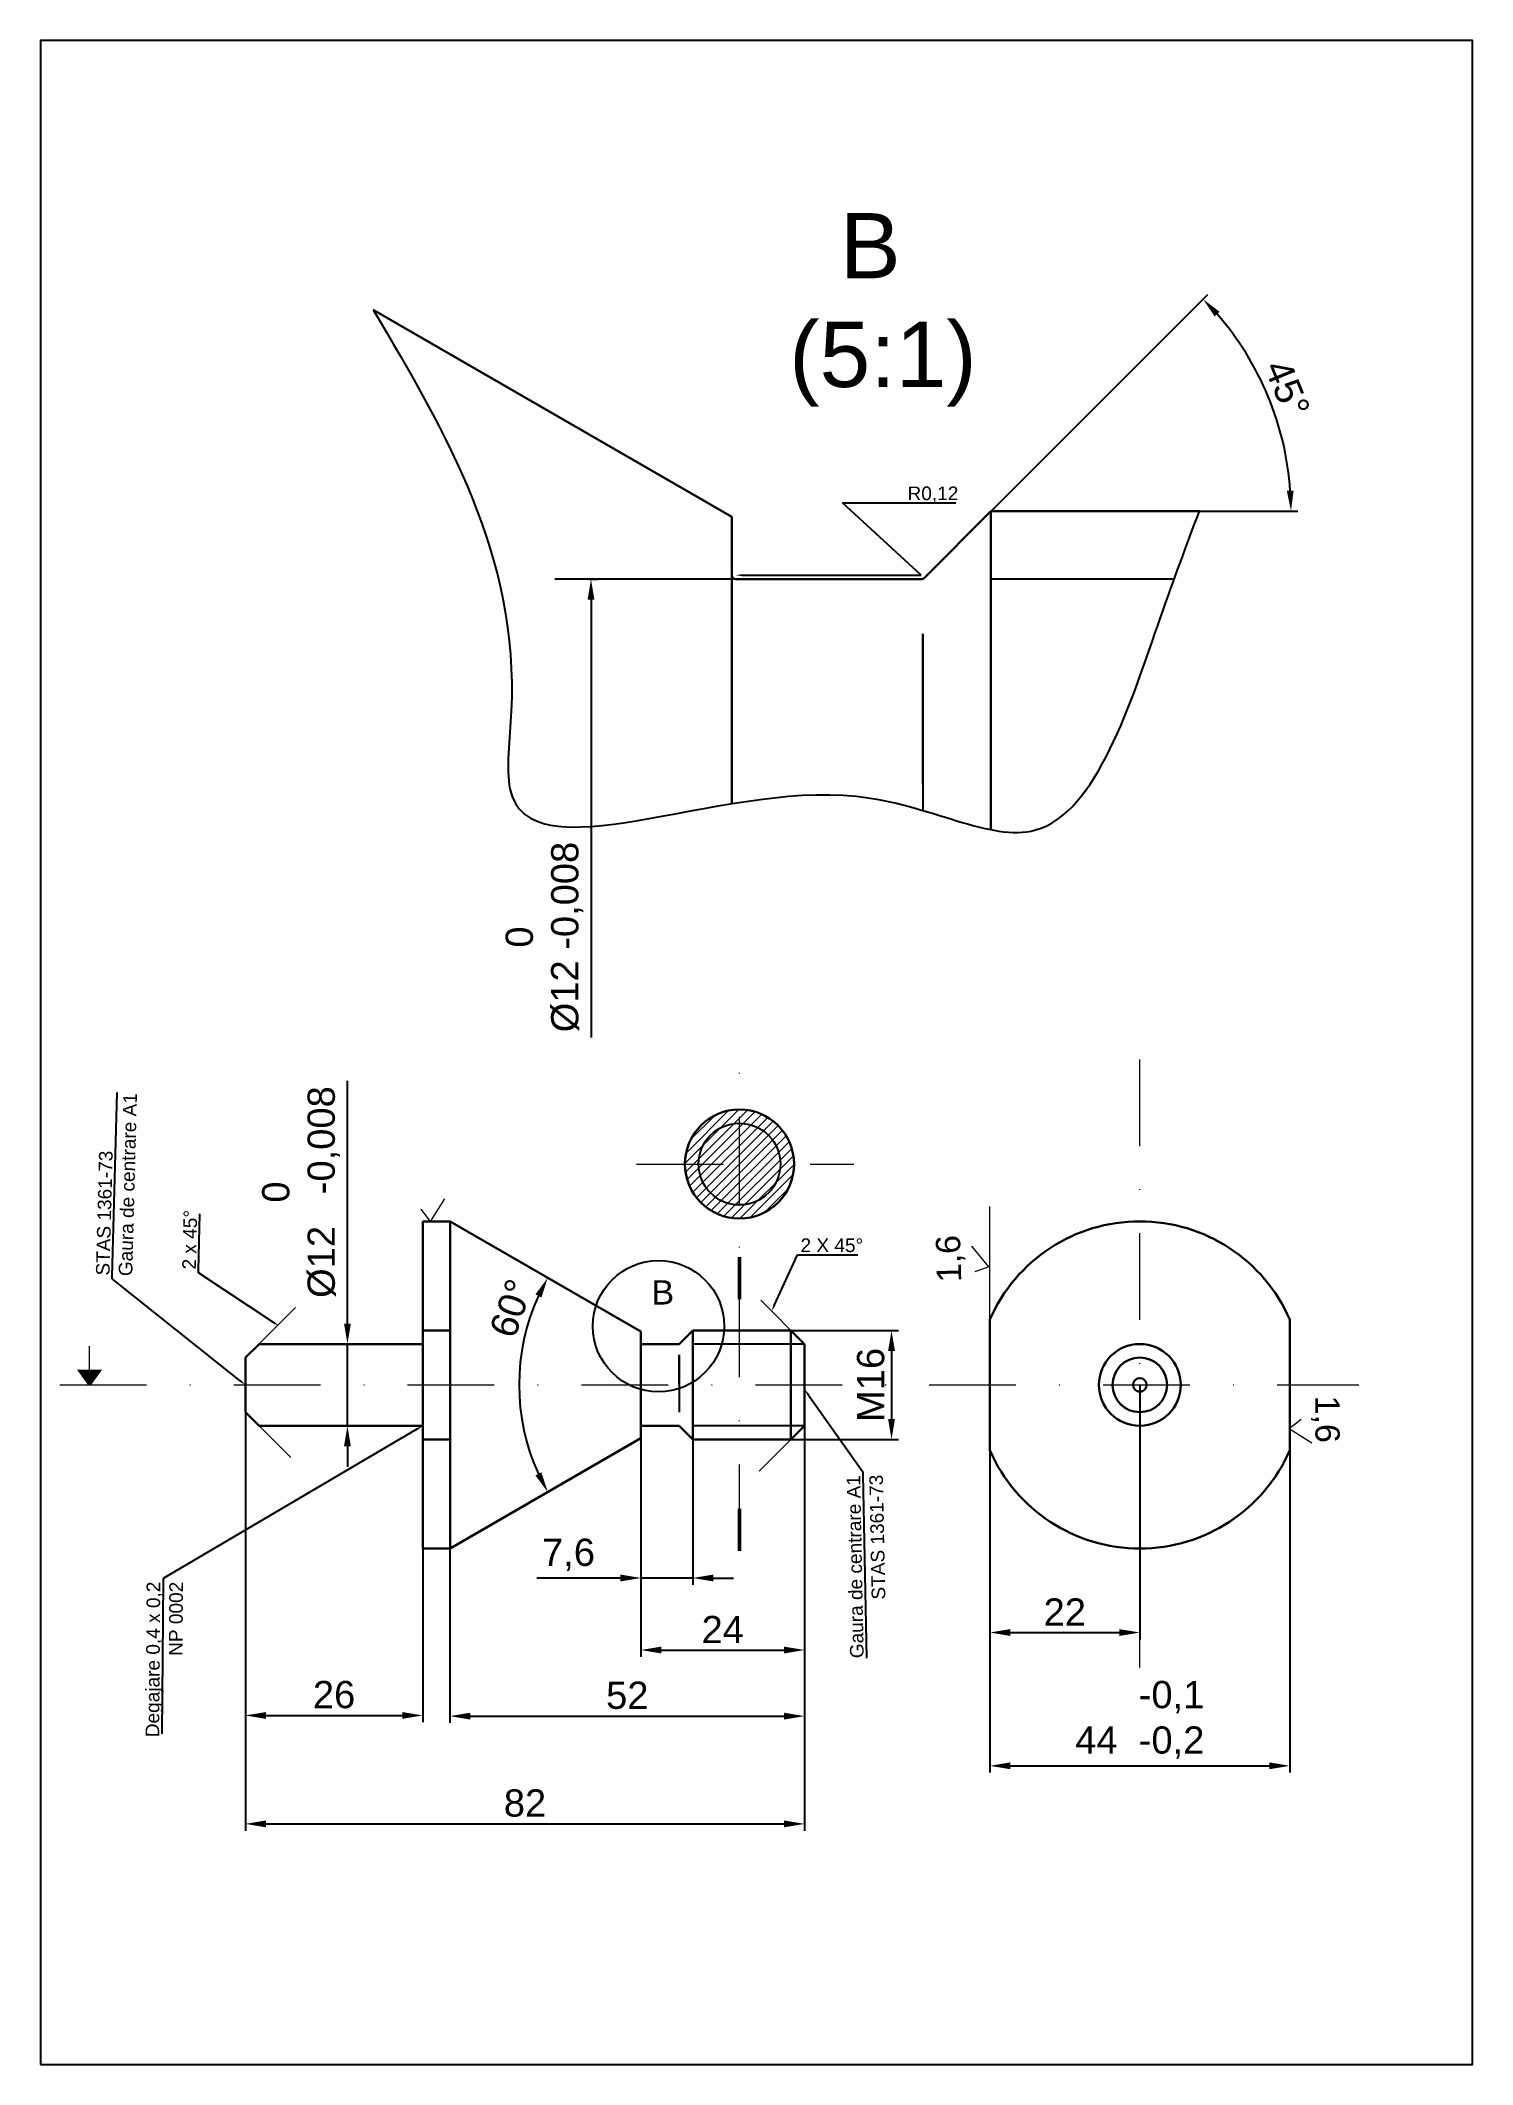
# Model space of a CAD drawing. Header units: millimetres. Extents: x 0 to 210, y 0 to 297.
import ezdxf
from ezdxf import colors
from ezdxf.entities.mleader import LeaderData, LeaderLine
from ezdxf.math import Vec2, Vec3

# ---------------------------------------------------------------- set-up
doc = ezdxf.new("R2010")
doc.units = ezdxf.units.MM
doc.linetypes.add('DASHDOT', pattern=[25.4, 12.7, -6.35, 0, -6.35])
for name, color, linetype, lineweight in [('Axe', 142, 'DASHDOT', 0), ('Contur', 7, 'Continuous', 30), ('Cote', 233, 'Continuous', 0), ('Hasura', 194, 'Continuous', 0)]:
    doc.layers.add(name, color=color, linetype=linetype, lineweight=lineweight)
doc.styles.get("Standard").update_dxf_attribs({"font": 'arial.ttf'})
doc.dimstyles.new('cotare', dxfattribs={"dimtxt": 4, "dimasz": 3, "dimexe": 1, "dimexo": 0, "dimgap": 1, "dimtad": 1, "dimtxsty": 'Standard', "dimcen": 2.5, "dimadec": 0, "dimazin": 0, "dimtfac": 1, "dimtmove": 0, "dimatfit": 0, "dimfxl": 1, "dimarcsym": 0})
doc.dimstyles.new('Jumate+tolerance', dxfattribs={"dimtxt": 4, "dimasz": 3, "dimexe": 1, "dimexo": 0, "dimgap": 1, "dimtad": 1, "dimtxsty": 'Standard', "dimcen": 2.5, "dimse1": 1, "dimsd1": 1, "dimadec": 0, "dimazin": 0, "dimtol": 1, "dimtm": 1e-09, "dimtfac": 1, "dimtmove": 0, "dimatfit": 0, "dimldrblk": 'NONE', "dimfxl": 1, "dimarcsym": 0})
doc.dimstyles.new('tolerante', dxfattribs={"dimtxt": 4, "dimasz": 3, "dimexe": 1, "dimexo": 0, "dimgap": 1, "dimtad": 1, "dimtxsty": 'Standard', "dimcen": 2.5, "dimadec": 0, "dimazin": 0, "dimtol": 1, "dimtm": 1e-09, "dimtfac": 1, "dimtmove": 0, "dimatfit": 0, "dimfxl": 1, "dimarcsym": 0})

# ---------------------------------------------------------------- blocks, each defined once
blk = doc.blocks.new('*D18')
at = {"layer": 'Cote', "color": 0, "lineweight": -2, "transparency": 16777216}
for p, q in [((30.05, 99.72), (30.05, 34.31)), ((112.05, 99.72), (112.05, 34.31)), ((33.05, 35.31), (109.05, 35.31))]:
    blk.add_line(p, q, dxfattribs=at)
at = {"layer": 'Cote', "color": 0, "transparency": 16777216}
for points in [[(33.05, 35.81), (33.05, 34.81), (30.05, 35.31)], [(109.05, 35.81), (109.05, 34.81), (112.05, 35.31)]]:
    blk.add_solid(points, dxfattribs=at)
at = {"layer": 'Defpoints', "color": 0, "transparency": 16777216}
for p in [(30.05, 99.72), (112.05, 99.72), (112.05, 35.31)]:
    blk.add_point(p, dxfattribs=at)
at = {"layer": 'Cote', "color": 0, "transparency": 16777216, "insert": (71.05, 38.35), "char_height": 4, "attachment_point": 5}
blk.add_mtext('82', dxfattribs=at)
blk = doc.blocks.new('*D19')
at = {"layer": 'Cote', "color": 0, "lineweight": -2, "transparency": 16777216}
for p, q in [((30.05, 99.72), (30.05, 50.22)), ((56.05, 99.72), (56.05, 50.22)), ((33.05, 51.22), (53.05, 51.22))]:
    blk.add_line(p, q, dxfattribs=at)
at = {"layer": 'Cote', "color": 0, "transparency": 16777216}
for points in [[(33.05, 51.72), (33.05, 50.72), (30.05, 51.22)], [(53.05, 51.72), (53.05, 50.72), (56.05, 51.22)]]:
    blk.add_solid(points, dxfattribs=at)
at = {"layer": 'Defpoints', "color": 0, "transparency": 16777216}
for p in [(30.05, 99.72), (56.05, 99.72), (56.05, 51.22)]:
    blk.add_point(p, dxfattribs=at)
at = {"layer": 'Cote', "color": 0, "transparency": 16777216, "insert": (43.05, 54.26), "char_height": 4, "attachment_point": 5}
blk.add_mtext('26', dxfattribs=at)
blk = doc.blocks.new('*D20')
at = {"layer": 'Cote', "color": 0, "lineweight": -2, "transparency": 16777216}
for p, q in [((60.05, 99.72), (60.05, 50.12)), ((112.05, 99.72), (112.05, 50.12)), ((63.05, 51.12), (109.05, 51.12))]:
    blk.add_line(p, q, dxfattribs=at)
at = {"layer": 'Cote', "color": 0, "transparency": 16777216}
for points in [[(63.05, 51.62), (63.05, 50.62), (60.05, 51.12)], [(109.05, 51.62), (109.05, 50.62), (112.05, 51.12)]]:
    blk.add_solid(points, dxfattribs=at)
at = {"layer": 'Defpoints', "color": 0, "transparency": 16777216}
for p in [(60.05, 99.72), (112.05, 99.72), (112.05, 51.12)]:
    blk.add_point(p, dxfattribs=at)
at = {"layer": 'Cote', "color": 0, "transparency": 16777216, "insert": (86.05, 54.16), "char_height": 4, "attachment_point": 5}
blk.add_mtext('52', dxfattribs=at)
blk = doc.blocks.new('*D21')
at = {"layer": 'Cote', "color": 0, "lineweight": -2, "transparency": 16777216}
for p, q in [((88.05, 99.05), (88.05, 59.82)), ((112.05, 99.05), (112.05, 59.82)), ((91.05, 60.82), (109.05, 60.82))]:
    blk.add_line(p, q, dxfattribs=at)
at = {"layer": 'Cote', "color": 0, "transparency": 16777216}
for points in [[(91.05, 61.32), (91.05, 60.32), (88.05, 60.82)], [(109.05, 61.32), (109.05, 60.32), (112.05, 60.82)]]:
    blk.add_solid(points, dxfattribs=at)
at = {"layer": 'Defpoints', "color": 0, "transparency": 16777216}
for p in [(88.05, 99.05), (112.05, 99.05), (112.05, 60.82)]:
    blk.add_point(p, dxfattribs=at)
at = {"layer": 'Cote', "color": 0, "transparency": 16777216, "insert": (100.05, 63.83), "char_height": 4, "attachment_point": 5}
blk.add_mtext('24', dxfattribs=at)
blk = doc.blocks.new('*D22')
at = {"layer": 'Cote', "color": 0, "lineweight": -2, "transparency": 16777216}
for p, q in [((88.05, 99.05), (88.05, 70.39)), ((95.65, 99.72), (95.65, 70.39)), ((85.05, 71.39), (72.81, 71.39)), ((95.65, 71.39), (88.05, 71.39)), ((98.65, 71.39), (101.65, 71.39))]:
    blk.add_line(p, q, dxfattribs=at)
at = {"layer": 'Cote', "color": 0, "transparency": 16777216}
for points in [[(85.05, 71.89), (85.05, 70.89), (88.05, 71.39)], [(98.65, 71.89), (98.65, 70.89), (95.65, 71.39)]]:
    blk.add_solid(points, dxfattribs=at)
at = {"layer": 'Defpoints', "color": 0, "transparency": 16777216}
for p in [(88.05, 99.05), (95.65, 99.72), (88.05, 71.39)]:
    blk.add_point(p, dxfattribs=at)
at = {"layer": 'Cote', "color": 0, "transparency": 16777216, "insert": (77.43, 74.79), "char_height": 4, "attachment_point": 5}
blk.add_mtext('7,6', dxfattribs=at)
blk = doc.blocks.new('*D23')
at = {"layer": 'Cote', "color": 0, "lineweight": -2, "transparency": 16777216}
for p, q in [((110.05, 107.72), (125.8, 107.72)), ((124.8, 104.72), (124.8, 94.72)), ((110.05, 91.72), (125.8, 91.72))]:
    blk.add_line(p, q, dxfattribs=at)
at = {"layer": 'Cote', "color": 0, "transparency": 16777216}
for points in [[(124.3, 104.72), (125.3, 104.72), (124.8, 107.72)], [(124.3, 94.72), (125.3, 94.72), (124.8, 91.72)]]:
    blk.add_solid(points, dxfattribs=at)
at = {"layer": 'Defpoints', "color": 0, "transparency": 16777216}
for p in [(110.05, 107.72), (110.05, 91.72), (124.8, 91.72)]:
    blk.add_point(p, dxfattribs=at)
at = {"layer": 'Cote', "color": 0, "transparency": 16777216, "insert": (121.76, 99.72), "char_height": 4, "attachment_point": 5, "rotation": 90}
blk.add_mtext('M16', dxfattribs=at)
blk = doc.blocks.new('*D24')
at = {"layer": 'Cote', "color": 0, "lineweight": -2, "transparency": 16777216}
for p, q in [((139.21, 99.72), (139.21, 62.39)), ((161.21, 99.72), (161.21, 62.39)), ((142.21, 63.39), (158.21, 63.39))]:
    blk.add_line(p, q, dxfattribs=at)
at = {"layer": 'Cote', "color": 0, "transparency": 16777216}
for points in [[(142.21, 63.89), (142.21, 62.89), (139.21, 63.39)], [(158.21, 63.89), (158.21, 62.89), (161.21, 63.39)]]:
    blk.add_solid(points, dxfattribs=at)
at = {"layer": 'Defpoints', "color": 0, "transparency": 16777216}
for p in [(139.21, 99.72), (161.21, 99.72), (161.21, 63.39)]:
    blk.add_point(p, dxfattribs=at)
at = {"layer": 'Cote', "color": 0, "transparency": 16777216, "insert": (150.21, 66.4), "char_height": 4, "attachment_point": 5}
blk.add_mtext('22', dxfattribs=at)
blk = doc.blocks.new('*D25')
at = {"layer": 'Cote', "color": 0, "lineweight": -2, "transparency": 16777216}
for p, q in [((139.21, 99.72), (139.21, 42.83)), ((183.21, 99.72), (183.21, 42.83)), ((142.21, 43.83), (180.21, 43.83))]:
    blk.add_line(p, q, dxfattribs=at)
at = {"layer": 'Cote', "color": 0, "transparency": 16777216}
for points in [[(142.21, 44.33), (142.21, 43.33), (139.21, 43.83)], [(180.21, 44.33), (180.21, 43.33), (183.21, 43.83)]]:
    blk.add_solid(points, dxfattribs=at)
at = {"layer": 'Defpoints', "color": 0, "transparency": 16777216}
for p in [(139.21, 99.72), (183.21, 99.72), (183.21, 43.83)]:
    blk.add_point(p, dxfattribs=at)
at = {"layer": 'Cote', "color": 0, "transparency": 16777216, "insert": (161.21, 50.58), "char_height": 4, "attachment_point": 5}
blk.add_mtext('      -0,1\\P44  -0,2', dxfattribs=at)
blk = doc.blocks.new('*D26')
at = {"layer": 'Cote', "color": 0, "lineweight": -2, "transparency": 16777216}
for p, q in [((45.01, 108.72), (45.01, 144.32)), ((44.05, 105.72), (46.01, 105.72)), ((45.01, 93.72), (45.01, 105.72)), ((44.05, 93.72), (46.01, 93.72)), ((45.01, 90.72), (45.01, 87.72))]:
    blk.add_line(p, q, dxfattribs=at)
at = {"layer": 'Cote', "color": 0, "transparency": 16777216}
for points in [[(44.51, 108.72), (45.51, 108.72), (45.01, 105.72)], [(44.51, 90.72), (45.51, 90.72), (45.01, 93.72)]]:
    blk.add_solid(points, dxfattribs=at)
at = {"layer": 'Defpoints', "color": 0, "transparency": 16777216}
for p in [(44.05, 105.72), (45.01, 105.72), (44.05, 93.72)]:
    blk.add_point(p, dxfattribs=at)
at = {"layer": 'Cote', "color": 0, "transparency": 16777216, "insert": (38.2, 128.02), "char_height": 4, "width": 31.1661, "attachment_point": 5, "rotation": 90}
blk.add_mtext('0\\P%%C12   -0,008', dxfattribs=at)
blk = doc.blocks.new('*D27')
at = {"layer": 'Cote', "color": 0, "lineweight": -2, "transparency": 16777216}
blk.add_arc((101.62, 99.72), 31.44, 155.4691, 204.5309, dxfattribs=at)
at = {"layer": 'Cote', "color": 0, "transparency": 16777216}
for points in [[(72.58, 113.01), (73.46, 112.55), (74.39, 115.44)], [(73.46, 86.9), (72.58, 86.44), (74.39, 84)]]:
    blk.add_solid(points, dxfattribs=at)
at = {"layer": 'Defpoints', "color": 0, "transparency": 16777216}
for p in [(60.05, 123.72), (88.05, 107.56), (70.66, 94.26), (88.05, 91.89), (60.05, 75.72)]:
    blk.add_point(p, dxfattribs=at)
at = {"layer": 'Cote', "color": 0, "transparency": 16777216, "insert": (69.03, 110.97), "char_height": 4, "attachment_point": 5, "rotation": 70.9557}
blk.add_mtext('60°', dxfattribs=at)
blk = doc.blocks.new('*D28')
at = {"layer": 'Cote', "color": 0, "lineweight": -2, "transparency": 16777216}
for p, q in [((139.39, 227.94), (171.2, 259.75)), ((169.95, 227.94), (184.38, 227.94))]:
    blk.add_line(p, q, dxfattribs=at)
blk.add_arc((139.39, 227.94), 43.99, 3.9082, 41.0918, dxfattribs=at)
at = {"layer": 'Cote', "color": 0, "transparency": 16777216}
for points in [[(172.18, 256.51), (172.91, 257.19), (170.49, 259.04)], [(183.77, 230.95), (182.78, 230.92), (183.38, 227.94)]]:
    blk.add_solid(points, dxfattribs=at)
at = {"layer": 'Defpoints', "color": 0, "transparency": 16777216}
for p in [(181.88, 239.32), (139.39, 227.94), (139.39, 227.94), (169.95, 227.94), (129.56, 218.11)]:
    blk.add_point(p, dxfattribs=at)
at = {"layer": 'Cote', "color": 0, "transparency": 16777216, "insert": (182.83, 245.93), "char_height": 4, "attachment_point": 5, "rotation": 292.5}
blk.add_mtext('45°', dxfattribs=at)
blk = doc.blocks.new('*D35')
at = {"layer": 'Cote', "color": 0, "lineweight": -2, "transparency": 16777216}
for p, q in [((80.57, 217.94), (81.73, 217.94)), ((80.73, 214.94), (80.73, 150.69))]:
    blk.add_line(p, q, dxfattribs=at)
at = {"layer": 'Cote', "color": 0, "transparency": 16777216}
blk.add_solid([(80.23, 214.94), (81.23, 214.94), (80.73, 217.94)], dxfattribs=at)
at = {"layer": 'Defpoints', "color": 0, "transparency": 16777216}
for p in [(80.57, 217.94), (80.73, 217.94), (20.21, 141.79)]:
    blk.add_point(p, dxfattribs=at)
at = {"layer": 'Cote', "color": 0, "transparency": 16777216, "insert": (73.92, 165.44), "char_height": 4, "attachment_point": 5, "rotation": 90}
blk.add_mtext('0\\P%%C12 -0,008', dxfattribs=at)
blk = doc.blocks.new('_None')

msp = doc.modelspace()

# ---------------------------------------------------------------- hatches: boundary and pattern name
at = {"layer": 'Hasura', "true_color": 0xddb3d4, "transparency": 33554687}
h = msp.add_hatch(dxfattribs=at)
h.set_pattern_fill('ANSI31', color=254, scale=0.3)
h.paths.add_polyline_path([(102.506, 138.13), (102.506, 132.13), (108.506, 132.13, 0.4142136)], flags=17)
h.paths.add_polyline_path([(102.506, 138.13, 0.4142136), (96.506, 132.13), (102.506, 132.13)], flags=17)
h.paths.add_polyline_path([(102.506, 132.13), (96.506, 132.13, 0.4142136), (102.506, 126.13)], flags=17)
h.paths.add_polyline_path([(108.506, 132.13), (102.506, 132.13), (102.506, 126.13, 0.4142136)], flags=17)
h.paths.add_polyline_path([(102.506, 126.13, -0.4142136), (96.506, 132.13), (94.506, 132.13, 0.4142136), (102.506, 124.13)])
h.paths.add_polyline_path([(110.506, 132.13), (108.506, 132.13, -0.4142136), (102.506, 126.13), (102.506, 124.13, 0.4142136)])
h.paths.add_polyline_path([(102.506, 140.13), (102.506, 138.13, -0.4142136), (108.506, 132.13), (110.506, 132.13, 0.4142136)])
h.paths.add_polyline_path([(102.506, 138.13), (102.506, 140.13, 0.4142136), (94.506, 132.13), (96.506, 132.13, -0.4142136)])

# ---------------------------------------------------------------- linework, layer by layer
for p, q in [((106.132, 217.938), (75.439, 217.938)), ((166.246, 217.938), (139.388, 217.938)), ((129.388, 187.938), (129.388, 209.938)), ((129.388, 209.938), (129.388, 184.024)), ((93.654, 99.723), (93.654, 104.123)), ((93.654, 104.123), (93.654, 95.723)), ((112.054, 105.723), (95.654, 105.723)), ((112.054, 93.723), (95.654, 93.723))]:
    msp.add_line(p, q)
msp.add_lwpolyline([(0, 0), (210, 0), (210, 297), (0, 297)], close=True)
for centre, radius in [((102.506, 132.13), 6), ((90.632, 108.335), 9.637)]:
    msp.add_circle(centre, radius)
msp.add_spline([(48.793, 257.475), (69.026, 198.582), (68.843, 187.207), (119.671, 186.106), (145.911, 181.152), (164.26, 212.342), (169.948, 227.938)], degree=3)
at = {"layer": 'Axe'}
for p, q in [((139.388, 217.938), (166.246, 217.938)), ((102.506, 75.357), (102.506, 150.886)), ((161.214, 58.278), (161.214, 148.879)), ((87.39, 132.13), (119.25, 132.13)), ((95.654, 105.723), (112.054, 105.723)), ((2.843, 99.723), (193.347, 99.723)), ((95.654, 93.723), (112.054, 93.723))]:
    msp.add_line(p, q, dxfattribs=at)
at = {"layer": 'Contur'}
for p, q in [((48.793, 257.475), (101.388, 227.109)), ((101.388, 185.024), (101.388, 227.109)), ((139.388, 227.938), (129.564, 218.114)), ((139.388, 181.19), (139.388, 227.938)), ((139.388, 227.938), (169.948, 227.938)), ((129.14, 217.938), (101.988, 217.938)), ((56.054, 75.723), (56.054, 123.723)), ((56.054, 123.723), (60.054, 123.723)), ((60.054, 75.723), (60.054, 123.723)), ((60.054, 123.723), (88.054, 107.557)), ((56.054, 107.723), (60.054, 107.723)), ((88.054, 91.889), (88.054, 107.557)), ((95.654, 107.723), (93.654, 105.723)), ((95.654, 107.723), (110.054, 107.723)), ((95.654, 91.723), (95.654, 107.723)), ((110.054, 107.723), (112.054, 105.723)), ((110.054, 107.723), (110.054, 91.723)), ((139.214, 109.315), (139.214, 90.131)), ((183.214, 109.315), (183.214, 90.131)), ((32.054, 105.723), (30.054, 103.723)), ((56.054, 105.723), (32.054, 105.723)), ((93.654, 105.723), (88.054, 105.723)), ((112.054, 93.723), (112.054, 105.723)), ((30.054, 95.723), (30.054, 103.723)), ((32.054, 93.723), (30.054, 95.723)), ((56.054, 93.723), (32.054, 93.723)), ((93.654, 93.723), (88.054, 93.723)), ((95.654, 91.723), (93.654, 93.723)), ((110.054, 91.723), (112.054, 93.723)), ((56.054, 91.723), (60.054, 91.723)), ((60.054, 75.723), (88.054, 91.889)), ((95.654, 91.723), (110.054, 91.723)), ((56.054, 75.723), (60.054, 75.723))]:
    msp.add_line(p, q, dxfattribs=at)
for centre, radius in [((102.506, 132.13), 8), ((161.214, 99.723), 6), ((161.214, 99.723), 4), ((161.214, 99.723), 1)]:
    msp.add_circle(centre, radius, dxfattribs=at)
for centre, radius, start, end in [((101.988, 218.538), 0.6, 180, 270), ((129.14, 218.538), 0.6, 270, 315), ((161.214, 99.723), 24, 23.55646, 156.44354), ((161.214, 99.723), 24, 203.55646, 336.44354)]:
    msp.add_arc(centre, radius, start, end, dxfattribs=at)
at = {"layer": 'Cote'}
for p, q in [((57.169, 123.723), (55.832, 125.488)), ((57.169, 123.723), (59.295, 127.007)), ((139.214, 101.983), (139.214, 125.914)), ((139.095, 117.072), (136.596, 120.082)), ((139.095, 117.072), (137.011, 116.323)), ((30.054, 103.723), (37.39, 111.059)), ((112.054, 105.723), (105.625, 112.152)), ((7.192, 99.723), (7.192, 105.401)), ((30.054, 95.723), (36.71, 89.067)), ((112.054, 93.723), (105.413, 87.083)), ((183.137, 93.321), (184.884, 94.681)), ((183.137, 93.321), (186.449, 91.238))]:
    msp.add_line(p, q, dxfattribs=at)
at = {"layer": 'Cote', "const_width": 0.5}
for points in [[(102.506, 112.262), (102.506, 118.486)], [(102.506, 75.357), (102.506, 81.58)]]:
    msp.add_lwpolyline(points, dxfattribs=at)
at = {"layer": 'Cote'}
for points in [[(7.192, 99.723, 0.5, 3.696, 0), (7.192, 101.98, 3.696, 3.696, 0)], [(102.506, 75.357, 0.5, 5.298, 0), (102.506, 75.357, 5.298, 5.298, 0)]]:
    msp.add_lwpolyline(points, format="xyseb", dxfattribs=at)

# ---------------------------------------------------------------- texts
at = {"layer": 'Cote', "attachment_point": 1}
for s, width, gutter_width, insert, char_height in [('  B\\P(5:1)', 70.40669, 47.853, (109.797, 271.679), 9.5707), ('  B', 26.26192, 17.849, (86.821, 115.09), 3.5699)]:
    msp.add_mtext_dynamic_manual_height_columns(s, width=width, gutter_width=gutter_width, heights=[0], dxfattribs=dict(at, insert=insert, char_height=char_height))
at = {"layer": 'Cote', "char_height": 3.5699, "attachment_point": 1}
for insert, rotation in [((131.547, 111.956), 91.62204), ((190.505, 100.937), 270.20782)]:
    msp.add_mtext_dynamic_manual_height_columns('  1,6', width=26.26192, gutter_width=17.849, heights=[0], dxfattribs=dict(at, insert=insert, rotation=rotation))

# ---------------------------------------------------------------- dimensions: what is measured, and where the dimension line sits
at = {"layer": 'Cote'}
dim = msp.add_angular_dim_2l(base=(181.879, 239.323), line1=((139.388, 227.938), (169.948, 227.938)), line2=((139.388, 227.938), (129.564, 218.114)), dimstyle='cotare', dxfattribs=at)
dim.commit()
dim.dimension.update_dxf_attribs({"geometry": '*D28', "text_midpoint": (182.832, 245.933)})
dim = msp.add_linear_dim(base=(80.729, 217.938), p1=(20.211, 141.791), p2=(80.569, 217.938), angle=90, text='0\\P%%C12 -0,008', dimstyle='Jumate+tolerance', dxfattribs=at)
dim.commit()
dim.dimension.update_dxf_attribs({"geometry": '*D35', "text_midpoint": (80.729, 165.435), "dimtype": 160})
for base, p1, p2, text, dimstyle, picture, middle in [((45.009, 105.723), (44.054, 93.723), (44.054, 105.723), '0\\P%%C12   -0,008', 'tolerante', '*D26', (38.199, 128.019)), ((124.801, 91.723), (110.054, 107.723), (110.054, 91.723), 'M<>', 'cotare', '*D23', (121.758, 99.723))]:
    dim = msp.add_linear_dim(base=base, p1=p1, p2=p2, angle=90, text=text, dimstyle=dimstyle, dxfattribs=at)
    dim.commit()
    dim.dimension.update_dxf_attribs({"geometry": picture, "text_midpoint": middle})
dim = msp.add_angular_dim_2l(base=(70.66, 94.264), line1=((60.054, 75.723), (88.054, 91.889)), line2=((60.054, 123.723), (88.054, 107.557)), dimstyle='cotare', dxfattribs=at)
dim.commit()
dim.dimension.update_dxf_attribs({"geometry": '*D27', "text_midpoint": (71.903, 109.982), "dimtype": 162})
for base, p1, p2, picture, middle in [((112.054, 35.306), (30.054, 99.723), (112.054, 99.723), '*D18', (71.054, 38.348)), ((56.054, 51.218), (30.054, 99.723), (56.054, 99.723), '*D19', (43.054, 54.26)), ((112.054, 51.12), (60.054, 99.723), (112.054, 99.723), '*D20', (86.054, 54.162)), ((88.054, 71.386), (95.654, 99.723), (88.054, 99.049), '*D22', (77.43, 74.79)), ((112.054, 60.819), (88.054, 99.049), (112.054, 99.049), '*D21', (100.054, 63.827)), ((161.214, 63.392), (139.214, 99.723), (161.214, 99.723), '*D24', (150.214, 66.4))]:
    dim = msp.add_linear_dim(base=base, p1=p1, p2=p2, dimstyle='cotare', dxfattribs=at)
    dim.commit()
    dim.dimension.update_dxf_attribs({"geometry": picture, "text_midpoint": middle})
dim = msp.add_linear_dim(base=(183.214, 43.833), p1=(139.214, 99.723), p2=(183.214, 99.723), text='      -0,1\\P44  -0,2', dimstyle='tolerante', dxfattribs=at)
dim.commit()
dim.dimension.update_dxf_attribs({"geometry": '*D25', "text_midpoint": (161.214, 50.579)})

# ---------------------------------------------------------------- leaders
ml = msp.add_multileader_mtext('Standard', dxfattribs=at)
ml.set_content('R0,12', color=256)
ml.set_leader_properties()
ml.build(insert=Vec2(0, 0))
ml.multileader.update_dxf_attribs({"text_left_attachment_type": 6, "text_right_attachment_type": 6, "dogleg_length": 0.36, "arrow_head_size": 1})
ctx = ml.context
ctx.base_point, ctx.char_height, ctx.arrow_head_size, ctx.landing_gap_size, ctx.plane_origin = Vec3(127.056, 229.15), 2, 1, 0.09, Vec3(129.14, 218.538)
ctx.left_attachment, ctx.right_attachment = 6, 6
notes = []
notes.append((ctx, [(1, (1, 1, 0), (117.626, 229.15), (1, 0), 9.43, [(1, [(101.988, 218.538), (129.14, 218.538)], 0, [])])]))
ctx.mtext.insert, ctx.mtext.flow_direction = Vec3(127.146, 231.55), 5
ml = msp.add_multileader_mtext('Standard', dxfattribs=at)
ml.set_content('STAS 1361-73\\PGaura de centrare A1', color=256)
ml.set_leader_properties()
ml.build(insert=Vec2(0, 0))
ml.multileader.update_dxf_attribs({"text_left_attachment_type": 6, "text_right_attachment_type": 6, "dogleg_length": 0.36, "arrow_head_size": 1})
ctx = ml.context
ctx.base_point, ctx.char_height, ctx.arrow_head_size, ctx.landing_gap_size, ctx.plane_origin, ctx.plane_x_axis, ctx.plane_y_axis = Vec3(10.514, 115.646), 2, 1, 0.09, Vec3(23.227, 135.248), Vec3(0.0261612, 0.9996577), Vec3(-0.9996577, 0.0261612)
ctx.left_attachment, ctx.right_attachment = 6, 6
notes.append((ctx, [(1, (1, 1, 0), (10.504, 115.286), (0.0261612, 0.9996577), 0.36, [(0, [(30.054, 99.723)], 0, [])])]))
ctx.mtext.insert, ctx.mtext.text_direction, ctx.mtext.rotation, ctx.mtext.flow_direction = Vec3(8.117, 115.799), Vec3(0.0261612, 0.9996577), 1.5446322, 5
ml = msp.add_multileader_mtext('Standard', dxfattribs=at)
ml.set_content('2 x 45%%D', color=256)
ml.set_leader_properties()
ml.build(insert=Vec2(0, 0))
ml.multileader.update_dxf_attribs({"text_left_attachment_type": 6, "text_right_attachment_type": 6, "dogleg_length": 0.36, "arrow_head_size": 1})
ctx = ml.context
ctx.base_point, ctx.char_height, ctx.arrow_head_size, ctx.landing_gap_size, ctx.plane_origin, ctx.plane_x_axis, ctx.plane_y_axis = Vec3(23.167, 116.533), 2, 1, 0.09, Vec3(35.88, 136.135), Vec3(0.0261612, 0.9996577), Vec3(-0.9996577, 0.0261612)
ctx.left_attachment, ctx.right_attachment = 6, 6
notes.append((ctx, [(1, (1, 1, 0), (23.158, 116.174), (0.0261612, 0.9996577), 0.36, [(0, [(34.998, 108.348)], 0, [])])]))
ctx.mtext.insert, ctx.mtext.text_direction, ctx.mtext.rotation, ctx.mtext.flow_direction = Vec3(20.77, 116.686), Vec3(0.0261612, 0.9996577), 1.5446322, 5
ml = msp.add_multileader_mtext('Standard', dxfattribs=at)
ml.set_content('2 X 45%%D', color=256)
ml.set_leader_properties()
ml.build(insert=Vec2(0, 0))
ml.multileader.update_dxf_attribs({"text_left_attachment_type": 6, "text_right_attachment_type": 6, "dogleg_length": 0.36, "arrow_head_size": 1})
ctx = ml.context
ctx.base_point, ctx.char_height, ctx.arrow_head_size, ctx.landing_gap_size, ctx.plane_origin = Vec3(111.359, 118.813), 2, 1, 0.09, Vec3(107.226, 110.551)
ctx.left_attachment, ctx.right_attachment = 6, 6
notes.append((ctx, [(0, (1, 1, 0), (110.999, 118.813), (1, 0), 0.36, [(0, [(107.226, 110.551)], 0, [])])]))
ctx.mtext.insert, ctx.mtext.flow_direction = Vec3(111.449, 121.213), 5
ml = msp.add_multileader_mtext('Standard', dxfattribs=at)
ml.set_content('Gaura de centrare A1\\PSTAS 1361-73', color=256)
ml.set_leader_properties()
ml.build(insert=Vec2(0, 0))
ml.multileader.update_dxf_attribs({"text_left_attachment_type": 6, "text_right_attachment_type": 6, "dogleg_length": 0.36, "arrow_head_size": 1})
ctx = ml.context
ctx.base_point, ctx.char_height, ctx.arrow_head_size, ctx.landing_gap_size, ctx.plane_origin, ctx.plane_x_axis, ctx.plane_y_axis = Vec3(121.119, 60.211), 2, 1, 0.09, Vec3(130.302, 54.707), Vec3(-0.0197013, 0.9998059), Vec3(-0.9998059, -0.0197013)
ctx.left_attachment, ctx.right_attachment, ctx.text_align_type = 6, 6, 2
notes.append((ctx, [(1, (1, 1, 0), (120.592, 86.954), (0.0197013, -0.9998059), 0.36, [(0, [(112.054, 99.049)], 0, [])])]))
ctx.mtext.insert, ctx.mtext.text_direction, ctx.mtext.rotation, ctx.mtext.alignment, ctx.mtext.flow_direction = Vec3(118.202, 86.456), Vec3(-0.0197013, 0.9998059), 1.5904989, 3, 5
ml = msp.add_multileader_mtext('Standard', dxfattribs=at)
ml.set_content('Degajare 0,4 x 0,2\\PNP 0002', color=256)
ml.set_leader_properties()
ml.build(insert=Vec2(0, 0))
ml.multileader.update_dxf_attribs({"text_left_attachment_type": 6, "text_right_attachment_type": 6, "dogleg_length": 0.36, "arrow_head_size": 1})
ctx = ml.context
ctx.base_point, ctx.char_height, ctx.arrow_head_size, ctx.landing_gap_size, ctx.plane_origin, ctx.plane_x_axis, ctx.plane_y_axis = Vec3(17.802, 48.291), 2, 1, 0.09, Vec3(-4.488, 112.699), Vec3(0.0071764, 0.9999742), Vec3(-0.9999742, 0.0071764)
ctx.left_attachment, ctx.right_attachment, ctx.text_align_type = 6, 6, 2
notes.append((ctx, [(0, (1, 1, 0), (17.967, 71.3), (-0.0071764, -0.9999742), 0.36, [(0, [(56.054, 93.723)], 0, [])])]))
ctx.mtext.insert, ctx.mtext.text_direction, ctx.mtext.rotation, ctx.mtext.alignment, ctx.mtext.flow_direction = Vec3(15.564, 70.867), Vec3(0.0071764, 0.9999742), 1.5636199, 3, 5
for ctx, leaders in notes:
    for number, flags, end, landing, length, lines in leaders:
        leader = LeaderData()
        leader.index, (leader.has_last_leader_line, leader.has_dogleg_vector, leader.attachment_direction) = number, flags
        leader.last_leader_point, leader.dogleg_vector, leader.dogleg_length = Vec3(end), Vec3(landing), length
        for number, points, colour, breaks in lines:
            line = LeaderLine()
            line.index, line.vertices, line.color, line.breaks = number, Vec3.list(points), colors.encode_raw_color(colour), breaks
            leader.lines.append(line)
        ctx.leaders.append(leader)

doc.saveas('drawing.dxf')
